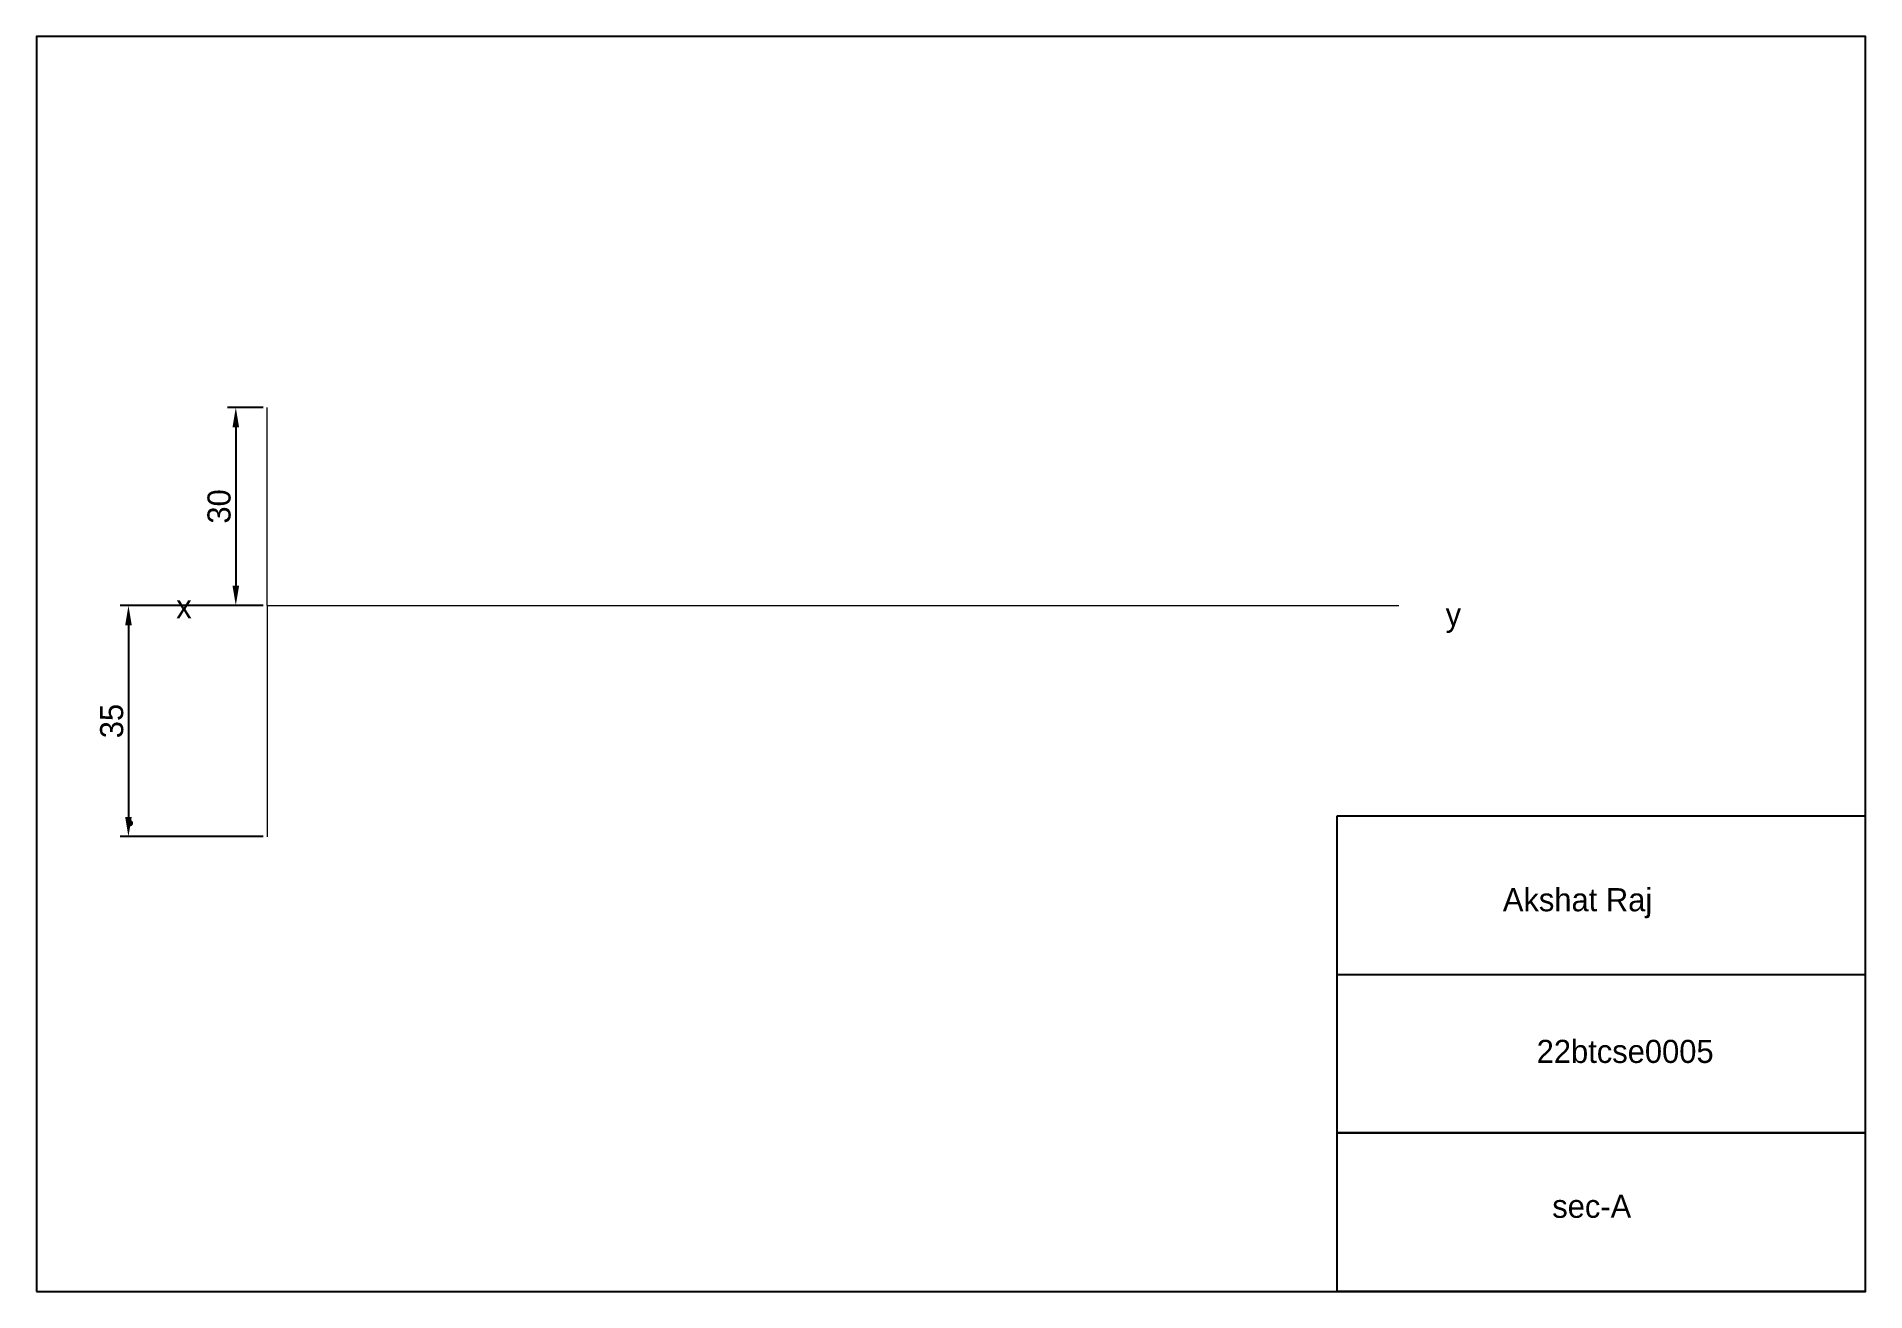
# Model space of a CAD drawing. Header units: millimetres. Extents: x 116 to 393, y 254 to 444.
import ezdxf

# ---------------------------------------------------------------- set-up
doc = ezdxf.new("R2010")
doc.units = ezdxf.units.MM
doc.layers.add('projection', color=4, linetype='Continuous', lineweight=15)
doc.styles.get("Standard").update_dxf_attribs({"font": 'comicbd.ttf', "height": 3.5})
doc.dimstyles.new('ISO-25', dxfattribs={"dimtxt": 3.5, "dimasz": 3, "dimexe": 1.25, "dimexo": 0.625, "dimtad": 1, "dimtoh": 1, "dimtxsty": 'Standard', "dimcen": 2.5, "dimclrd": 4, "dimclre": 4, "dimclrt": 4, "dimadec": 0, "dimazin": 0, "dimtfac": 1, "dimtmove": 0, "dimatfit": 3, "dimfxl": 1, "dimarcsym": 0})

# ---------------------------------------------------------------- blocks, each defined once
blk = doc.blocks.new('*D4')
at = {"layer": 'Defpoints', "color": 0, "transparency": 16777216}
for p in [(150.8, 387.46), (146.03, 357.46), (150.8, 357.46)]:
    blk.add_point(p, dxfattribs=at)
at = {"layer": 'projection', "color": 4, "lineweight": -2, "transparency": 16777216}
for p, q in [((150.17, 387.46), (144.78, 387.46)), ((146.03, 384.46), (146.03, 360.46)), ((150.17, 357.46), (144.78, 357.46))]:
    blk.add_line(p, q, dxfattribs=at)
at = {"layer": 'projection', "color": 4, "transparency": 16777216}
for points in [[(145.53, 384.46), (146.53, 384.46), (146.03, 387.46)], [(145.53, 360.46), (146.53, 360.46), (146.03, 357.46)]]:
    blk.add_solid(points, dxfattribs=at)
at = {"layer": 'projection', "color": 4, "transparency": 16777216, "insert": (143.51, 372.46), "char_height": 3.5, "attachment_point": 5, "rotation": 90}
blk.add_mtext('30', dxfattribs=at)
blk = doc.blocks.new('*D5')
at = {"layer": 'Defpoints', "color": 0, "transparency": 16777216}
for p in [(150.8, 357.46), (129.77, 322.46), (150.8, 322.46)]:
    blk.add_point(p, dxfattribs=at)
at = {"layer": 'projection', "color": 4, "lineweight": -2, "transparency": 16777216}
for p, q in [((150.17, 357.46), (128.52, 357.46)), ((129.77, 354.46), (129.77, 325.46)), ((150.17, 322.46), (128.52, 322.46))]:
    blk.add_line(p, q, dxfattribs=at)
at = {"layer": 'projection', "color": 4, "transparency": 16777216}
for points in [[(129.27, 354.46), (130.27, 354.46), (129.77, 357.46)], [(129.27, 325.46), (130.27, 325.46), (129.77, 322.46)]]:
    blk.add_solid(points, dxfattribs=at)
at = {"layer": 'projection', "color": 4, "transparency": 16777216, "insert": (127.25, 339.96), "char_height": 3.5, "attachment_point": 5, "rotation": 90}
blk.add_mtext('35', dxfattribs=at)

msp = doc.modelspace()

# ---------------------------------------------------------------- linework, layer by layer
at = {"layer": 'Defpoints'}
for p, q in [((312.855, 301.603), (312.855, 325.603)), ((312.855, 325.603), (392.855, 325.603)), ((312.855, 277.603), (312.855, 301.603)), ((312.855, 301.603), (392.855, 301.603)), ((312.855, 253.603), (312.855, 277.603)), ((312.855, 277.603), (392.855, 277.603)), ((392.855, 277.603), (312.855, 277.603)), ((392.855, 253.603), (312.855, 253.603)), ((312.855, 253.603), (392.855, 253.603)), ((392.855, 253.603), (312.855, 253.603))]:
    msp.add_line(p, q, dxfattribs=at)
msp.add_lwpolyline([(115.855, 253.603), (392.855, 253.603), (392.855, 443.603), (115.855, 443.603)], close=True, dxfattribs=at)
at = {"layer": 'projection'}
for q in [(150.798, 387.458), (322.178, 357.458), (150.798, 357.458), (150.798, 357.458), (150.798, 322.458)]:
    msp.add_line((150.798, 357.458), q, dxfattribs=at)
at = {"layer": 'projection', "const_width": 0.45}
msp.add_lwpolyline([(129.689, 324.5, 1), (130.239, 324.5, 1)], format="xyb", close=True, dxfattribs=at)

# ---------------------------------------------------------------- texts
at = {"layer": 'Defpoints', "insert": (337.937, 314.664), "char_height": 3.5, "attachment_point": 1}
msp.add_mtext_dynamic_manual_height_columns('Akshat Raj', width=57.52068, gutter_width=17.5, heights=[0], dxfattribs=at)
at = {"layer": 'Defpoints', "char_height": 3.5, "attachment_point": 1}
for s, insert in [('22btcse0005', (343.059, 291.695)), ('sec-A', (345.423, 268.248))]:
    msp.add_mtext(s, dxfattribs=dict(at, insert=insert))
at = {"layer": 'projection', "char_height": 3.5, "attachment_point": 1}
for s, insert in [('x', (137.009, 359.032)), ('y', (329.269, 357.852))]:
    msp.add_mtext(s, dxfattribs=dict(at, insert=insert))

# ---------------------------------------------------------------- dimensions: what is measured, and where the dimension line sits
at = {"layer": 'projection'}
for base, p1, p2, picture, middle in [((146.031, 357.458), (150.798, 387.458), (150.798, 357.458), '*D4', (143.511, 372.458)), ((129.767, 322.458), (150.798, 357.458), (150.798, 322.458), '*D5', (127.248, 339.958))]:
    dim = msp.add_linear_dim(base=base, p1=p1, p2=p2, angle=90, dimstyle='ISO-25', dxfattribs=at)
    dim.commit()
    dim.dimension.update_dxf_attribs({"geometry": picture, "text_midpoint": middle})

doc.saveas('drawing.dxf')
